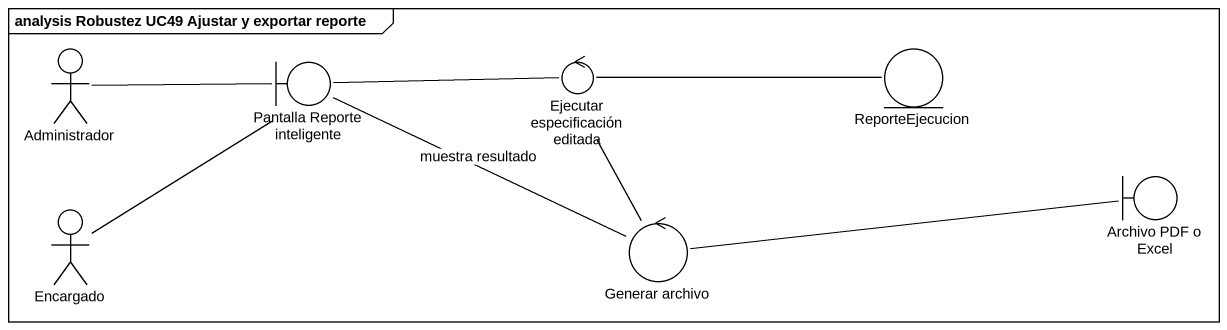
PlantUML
@startuml
mainframe analysis Robustez UC49 Ajustar y exportar reporte
actor Administrador
boundary "Pantalla Reporte inteligente" as Pantalla_Reporte_inteligente
control "Ejecutar especificación editada" as Ejecutar_especificación
entity ReporteEjecucion
boundary "Archivo PDF o Excel" as Archivo_PDF_o_Excel
actor Encargado
control "Generar archivo" as Generar_archivo
Administrador -right- Pantalla_Reporte_inteligente
Pantalla_Reporte_inteligente -right- Ejecutar_especificación
Ejecutar_especificación -right- ReporteEjecucion
Ejecutar_especificación -- Generar_archivo
Encargado -up- Pantalla_Reporte_inteligente
Generar_archivo -left- Pantalla_Reporte_inteligente : muestra resultado
Generar_archivo -right- Archivo_PDF_o_Excel
@enduml
